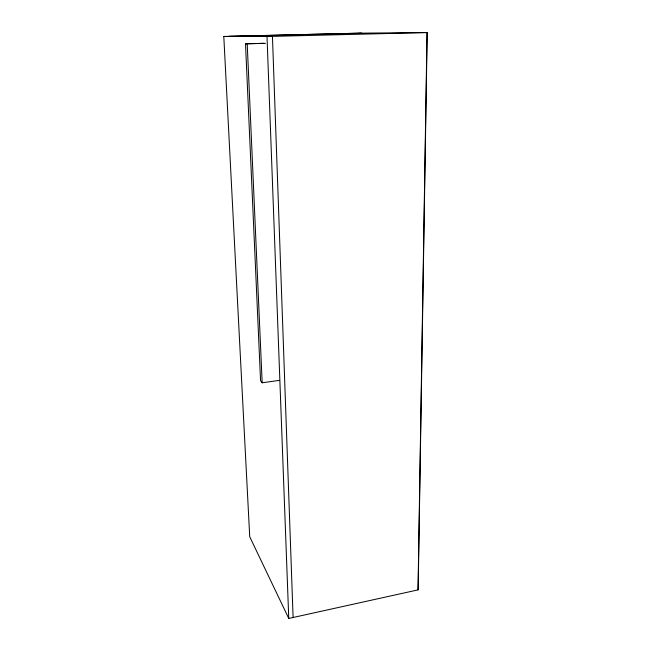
<?xml version="1.0" encoding="UTF-8"?>
<svg xmlns="http://www.w3.org/2000/svg" width="651" height="651" viewBox="0 0 651 651"><rect width="100%" height="100%" fill="white"/><g stroke="black" fill="none" stroke-linecap="round" stroke-linejoin="round"><path stroke-width="0.98" d="M418.015 589.879L427.04 32.55M359.995 33.168L427.202 32.55L418.154 589.855L288.759 618.45L249.724 536.741L223.798 36.48L360.141 33.16M263.753 43.308L245.508 43.796L260.555 380.558L262.166 382.78L279.287 380.379M245.508 43.796L265.462 43.357M223.798 36.48L267.008 36.505L427.202 32.55M229.412 36.366L361.728 33.144M228.379 36.366L272.444 36.375L293.096 617.49M247.217 43.853L262.166 382.78M267.008 36.505L288.759 618.45"/></g></svg>
